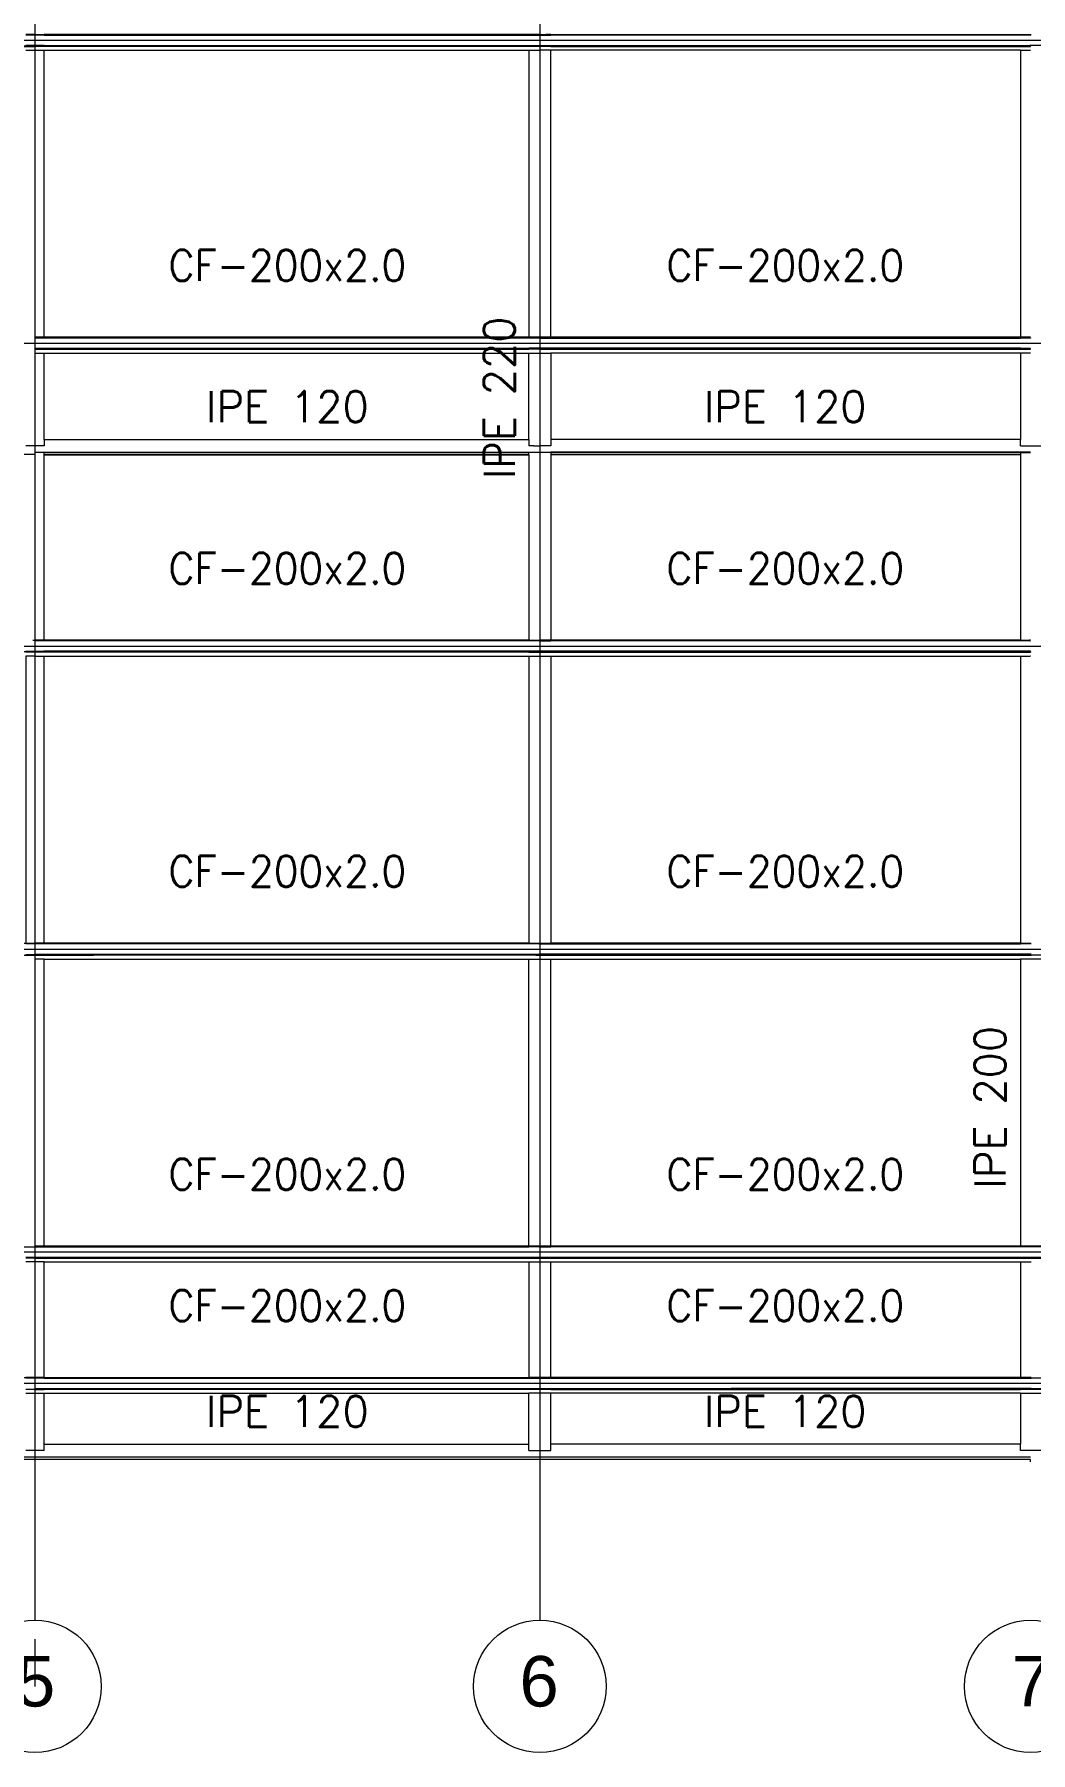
# Model space of a CAD drawing. Header units: inches. Extents: x 72863 to 72995, y 49095 to 49225.
# Drawn here: x 72875.6 to 72880.53, y 49166.1 to 49174.61 of the extents above; entities that cross this region are included whole.
import ezdxf
from ezdxf.enums import TextEntityAlignment as Align

# ---------------------------------------------------------------- set-up
doc = ezdxf.new("R2010")
doc.units = ezdxf.units.IN
for name, color, linetype, lineweight in [('BARRAS_DE_ACERO', 7, 'Continuous', 9), ('Cotas', 200, 'Continuous', 9), ('ejes', 251, 'Continuous', 9), ('REFERENCIA_DE_LAS_BARRAS', 2, 'Continuous', 9)]:
    doc.layers.add(name, color=color, linetype=linetype, lineweight=lineweight)
doc.styles.add('CYPETXT', font='romans__.ttf', dxfattribs={"height": 0.2})
doc.styles.get("Standard").update_dxf_attribs({"font": 'arial.ttf'})

msp = doc.modelspace()

# ---------------------------------------------------------------- linework, layer by layer
at = {"layer": 'BARRAS_DE_ACERO'}
for p, q in [((72873.1408, 49174.5529), (72875.5985, 49174.5529)), ((72875.7809, 49174.5514), (72873.1408, 49174.5514)), ((72873.1408, 49174.5503), (72878.0968, 49174.5503)), ((72873.1408, 49174.5498), (72875.6024, 49174.5498)), ((72875.6024, 49174.6085), (72875.5543, 49174.6085)), ((72875.6024, 49174.6071), (72875.5543, 49174.6071)), ((72875.6453, 49174.5547), (72875.5543, 49174.5547)), ((72875.6453, 49174.5529), (72875.5985, 49174.5529)), ((72875.6024, 49174.6085), (72875.6453, 49174.6085)), ((72875.6453, 49174.6071), (72875.6024, 49174.6071)), ((72878.0968, 49174.5498), (72875.6024, 49174.5498)), ((72878.0448, 49174.6085), (72875.6453, 49174.6085)), ((72878.0448, 49174.6071), (72875.6453, 49174.6071)), ((72875.6453, 49174.6054), (72878.0448, 49174.6054)), ((72875.6453, 49174.5547), (72878.0448, 49174.5547)), ((72875.6453, 49174.5529), (72878.0448, 49174.5529)), ((72878.0968, 49174.5514), (72875.7809, 49174.5514)), ((72878.1027, 49174.6085), (72878.0448, 49174.6085)), ((72878.1027, 49174.6071), (72878.0448, 49174.6071)), ((72878.0448, 49174.6054), (72878.0968, 49174.6054)), ((72878.0448, 49174.5547), (72878.0968, 49174.5547)), ((72878.0448, 49174.5529), (72878.1027, 49174.5529)), ((72878.0968, 49174.6054), (72878.1027, 49174.6054)), ((72878.0968, 49174.5547), (72880.5259, 49174.5547)), ((72878.1027, 49174.5503), (72878.0968, 49174.5503)), ((72878.1548, 49174.5498), (72878.0968, 49174.5498)), ((72878.1027, 49174.6085), (72878.1295, 49174.6085)), ((72878.1027, 49174.6071), (72878.1548, 49174.6071)), ((72878.1027, 49174.6054), (72878.1548, 49174.6054)), ((72878.1548, 49174.5529), (72878.1027, 49174.5529)), ((72878.1548, 49174.5503), (72878.1027, 49174.5503)), ((72878.1548, 49174.6085), (72878.1295, 49174.6085)), ((72880.5239, 49174.6071), (72878.1548, 49174.6071)), ((72880.527, 49174.6054), (72878.1548, 49174.6054)), ((72880.5293, 49174.5529), (72878.1548, 49174.5529)), ((72880.4798, 49174.5514), (72878.1548, 49174.5514)), ((72878.1548, 49174.5503), (72879.7864, 49174.5503)), ((72878.1548, 49174.5498), (72880.4798, 49174.5498)), ((72879.7864, 49174.5503), (72880.4798, 49174.5503)), ((72880.5295, 49174.5514), (72880.4798, 49174.5514)), ((72880.4798, 49174.5503), (72880.527, 49174.5503)), ((72880.5239, 49174.6071), (72880.527, 49174.6071)), ((72880.527, 49174.5547), (72880.5259, 49174.5547)), ((72880.527, 49174.6071), (72880.5298, 49174.6071)), ((72880.527, 49174.6054), (72880.5298, 49174.6054)), ((72880.5295, 49174.5514), (72880.5298, 49174.5514)), ((72875.5543, 49174.5306), (72875.6453, 49174.5306)), ((72875.6453, 49174.5306), (72878.0448, 49174.5306)), ((72875.6453, 49173.1094), (72875.6453, 49174.5306)), ((72878.0448, 49174.5306), (72878.0448, 49173.1094)), ((72878.0448, 49174.5306), (72878.1027, 49174.5306)), ((72880.4798, 49174.5306), (72878.1548, 49174.5306)), ((72880.4798, 49174.5306), (72880.527, 49174.5306)), ((72880.4798, 49174.5306), (72880.4798, 49173.1094)), ((72875.597, 49173.1085), (72878.0448, 49173.1085)), ((72875.6453, 49173.1094), (72875.5971, 49173.1094)), ((72875.5971, 49173.1093), (72875.6453, 49173.1093)), ((72875.5971, 49173.1071), (72878.0448, 49173.1071)), ((72878.0448, 49173.1054), (72875.5971, 49173.1054)), ((72878.0448, 49173.1094), (72875.6453, 49173.1094)), ((72878.0448, 49173.1093), (72875.6453, 49173.1093)), ((72878.1027, 49173.1094), (72878.0448, 49173.1094)), ((72878.0448, 49173.1093), (72878.1027, 49173.1093)), ((72878.0968, 49173.1085), (72878.0448, 49173.1085)), ((72878.0448, 49173.1071), (72878.1027, 49173.1071)), ((72878.1027, 49173.1054), (72878.0448, 49173.1054)), ((72878.0968, 49173.1085), (72878.1027, 49173.1085)), ((72878.1548, 49173.1094), (72878.1027, 49173.1094)), ((72878.1027, 49173.1093), (72878.1458, 49173.1093)), ((72878.1027, 49173.1085), (72878.1548, 49173.1085)), ((72878.1027, 49173.1071), (72878.1548, 49173.1071)), ((72878.1027, 49173.1054), (72878.1548, 49173.1054)), ((72878.1548, 49173.1093), (72878.1458, 49173.1093)), ((72878.1548, 49173.1094), (72880.4798, 49173.1094)), ((72880.4798, 49173.1093), (72878.1548, 49173.1093)), ((72878.1548, 49173.1085), (72880.4798, 49173.1085)), ((72880.4798, 49173.1071), (72878.1548, 49173.1071)), ((72878.1548, 49173.1054), (72880.4798, 49173.1054)), ((72880.527, 49173.1094), (72880.4798, 49173.1094)), ((72880.4798, 49173.1093), (72880.5188, 49173.1093)), ((72880.4798, 49173.1085), (72880.527, 49173.1085)), ((72880.4798, 49173.1071), (72880.5298, 49173.1071)), ((72880.527, 49173.1094), (72880.5298, 49173.1094)), ((72880.527, 49173.1085), (72880.5298, 49173.1085)), ((72875.6024, 49173.0547), (72875.5971, 49173.0547)), ((72875.6453, 49173.0529), (72875.5971, 49173.0529)), ((72875.6024, 49173.0514), (72875.5971, 49173.0514)), ((72875.5971, 49173.0503), (72875.6453, 49173.0503)), ((72875.5971, 49173.0498), (72878.0448, 49173.0498)), ((72875.6024, 49173.0547), (72875.6453, 49173.0547)), ((72875.6453, 49173.0547), (72878.0448, 49173.0547)), ((72875.6453, 49173.0529), (72878.0448, 49173.0529)), ((72878.0448, 49173.0503), (72875.6453, 49173.0503)), ((72875.6453, 49172.6033), (72875.6453, 49173.0306)), ((72875.7809, 49173.0514), (72878.0448, 49173.0514)), ((72878.1027, 49173.0547), (72878.0448, 49173.0547)), ((72878.0448, 49173.0529), (72878.1027, 49173.0529)), ((72878.1027, 49173.0514), (72878.0448, 49173.0514)), ((72878.1027, 49173.0503), (72878.0448, 49173.0503)), ((72878.1027, 49173.0498), (72878.0448, 49173.0498)), ((72878.0448, 49173.0306), (72878.1027, 49173.0306)), ((72878.1548, 49173.0547), (72878.1027, 49173.0547)), ((72878.1548, 49173.0529), (72878.1027, 49173.0529)), ((72878.1548, 49173.0514), (72878.1027, 49173.0514)), ((72878.1548, 49173.0503), (72878.1027, 49173.0503)), ((72878.1027, 49173.0306), (72878.1548, 49173.0306)), ((72880.4798, 49173.0547), (72878.1548, 49173.0547)), ((72880.5252, 49173.0529), (72878.1548, 49173.0529)), ((72878.1548, 49173.0514), (72880.5211, 49173.0514)), ((72879.7864, 49173.0503), (72878.1548, 49173.0503)), ((72879.7864, 49173.0503), (72880.4798, 49173.0503)), ((72880.4798, 49173.0503), (72880.5251, 49173.0503)), ((72880.4798, 49173.0306), (72880.4798, 49172.6033)), ((72880.5298, 49173.0306), (72880.4798, 49173.0306)), ((72880.5211, 49173.0514), (72880.5251, 49173.0514)), ((72880.5251, 49173.0503), (72880.5274, 49173.0503)), ((72880.5252, 49173.0529), (72880.5298, 49173.0529)), ((72880.527, 49173.0498), (72880.5295, 49173.0498)), ((72880.5295, 49173.0498), (72880.5298, 49173.0498)), ((72875.6453, 49172.6033), (72875.6453, 49172.5714)), ((72878.0448, 49172.6033), (72878.0448, 49172.5714)), ((72878.1548, 49172.6033), (72878.1548, 49172.5714)), ((72880.4798, 49172.6033), (72878.1548, 49172.6033)), ((72880.4798, 49172.5714), (72880.4798, 49172.6033)), ((72873.0973, 49172.5306), (72875.5998, 49172.5306)), ((72875.6453, 49172.5714), (72875.5543, 49172.5714)), ((72875.5998, 49172.5396), (72878.1548, 49172.5396)), ((72875.5998, 49172.5396), (72875.5998, 49172.5393)), ((72875.5998, 49172.5393), (72875.5998, 49172.5306)), ((72875.6453, 49172.5393), (72875.5998, 49172.5393)), ((72875.6453, 49172.5389), (72875.6453, 49172.5393)), ((72878.0448, 49172.5389), (72875.6453, 49172.5389)), ((72875.6453, 49172.5281), (72875.6453, 49172.5389)), ((72875.6453, 49172.5275), (72875.6453, 49172.5281)), ((72878.0448, 49172.5281), (72875.6453, 49172.5281)), ((72875.6453, 49172.5275), (72878.0448, 49172.5275)), ((72875.6453, 49171.6094), (72875.6453, 49172.5275)), ((72878.0708, 49172.5714), (72878.0448, 49172.5714)), ((72878.0448, 49172.5389), (72878.0448, 49172.5393)), ((72878.1548, 49172.5393), (72878.0448, 49172.5393)), ((72878.0448, 49172.5275), (72878.0448, 49171.6094)), ((72878.0708, 49172.5714), (72878.1027, 49172.5714)), ((72878.1548, 49172.5714), (72878.1027, 49172.5714)), ((72880.5298, 49172.5396), (72878.1548, 49172.5396)), ((72878.1548, 49172.5393), (72878.1548, 49172.5389)), ((72878.1548, 49172.5281), (72878.1548, 49172.5275)), ((72880.4798, 49172.5281), (72878.1548, 49172.5281)), ((72880.4798, 49172.5714), (72880.5798, 49172.5714)), ((72880.4798, 49172.5393), (72880.4798, 49172.5389)), ((72880.4798, 49172.5393), (72880.5298, 49172.5393)), ((72880.4798, 49172.5389), (72880.4798, 49172.5281)), ((72880.4798, 49172.5275), (72880.4798, 49171.6094)), ((72875.5898, 49171.6093), (72875.6024, 49171.6093)), ((72875.5971, 49171.6094), (72875.6024, 49171.6094)), ((72875.5971, 49171.6085), (72875.6024, 49171.6085)), ((72875.5971, 49171.6071), (72875.6024, 49171.6071)), ((72875.6024, 49171.6054), (72875.5971, 49171.6054)), ((72875.6453, 49171.6094), (72875.6024, 49171.6094)), ((72875.6453, 49171.6071), (72875.6024, 49171.6071)), ((72875.6453, 49171.6054), (72875.6024, 49171.6054)), ((72878.0448, 49171.6094), (72875.6453, 49171.6094)), ((72875.6453, 49171.6093), (72878.0448, 49171.6093)), ((72878.0448, 49171.6071), (72875.6453, 49171.6071)), ((72878.0448, 49171.6054), (72875.6453, 49171.6054)), ((72878.0448, 49171.6094), (72878.1027, 49171.6094)), ((72878.0448, 49171.6093), (72878.1027, 49171.6093)), ((72878.0448, 49171.6085), (72878.1027, 49171.6085)), ((72878.0448, 49171.6071), (72878.1027, 49171.6071)), ((72878.1027, 49171.6054), (72878.0448, 49171.6054)), ((72878.1548, 49171.6094), (72878.1027, 49171.6094)), ((72878.1548, 49171.6085), (72878.1027, 49171.6085)), ((72878.1548, 49171.6071), (72878.1027, 49171.6071)), ((72878.1027, 49171.6054), (72878.1548, 49171.6054)), ((72878.1548, 49171.6094), (72880.4798, 49171.6094)), ((72880.5219, 49171.6085), (72878.1548, 49171.6085)), ((72880.5298, 49171.6071), (72878.1548, 49171.6071)), ((72880.527, 49171.6054), (72878.1548, 49171.6054)), ((72880.4798, 49171.6094), (72880.527, 49171.6094)), ((72880.4798, 49171.6093), (72880.523, 49171.6093)), ((72880.5298, 49171.6085), (72880.5219, 49171.6085)), ((72880.5298, 49171.6093), (72880.523, 49171.6093)), ((72880.527, 49171.6094), (72880.5298, 49171.6094)), ((72880.527, 49171.6054), (72880.5298, 49171.6054)), ((72878.0448, 49171.5514), (72873.0589, 49171.5514)), ((72875.5543, 49171.5547), (72875.6024, 49171.5547)), ((72875.5543, 49171.5529), (72875.6453, 49171.5529)), ((72878.0448, 49171.5503), (72875.5543, 49171.5503)), ((72878.0448, 49171.5498), (72875.5543, 49171.5498)), ((72875.6024, 49171.5547), (72875.6438, 49171.5547)), ((72875.6024, 49171.5306), (72875.6453, 49171.5306)), ((72878.0448, 49171.5529), (72875.6453, 49171.5529)), ((72878.1027, 49171.5547), (72878.0448, 49171.5547)), ((72878.0448, 49171.5529), (72878.1027, 49171.5529)), ((72878.0448, 49171.5514), (72878.1027, 49171.5514)), ((72878.0448, 49171.5498), (72878.1027, 49171.5498)), ((72878.0448, 49171.5306), (72878.0448, 49170.1094)), ((72878.1548, 49171.5547), (72878.1027, 49171.5547)), ((72878.1548, 49171.5529), (72878.1027, 49171.5529)), ((72878.1548, 49171.5514), (72878.1027, 49171.5514)), ((72878.1027, 49171.5498), (72878.1548, 49171.5498)), ((72880.5292, 49171.5547), (72878.1548, 49171.5547)), ((72880.4798, 49171.5529), (72878.1548, 49171.5529)), ((72880.4798, 49171.5514), (72878.1548, 49171.5514)), ((72880.4798, 49171.5503), (72878.1548, 49171.5503)), ((72878.1548, 49171.5498), (72880.481, 49171.5498)), ((72878.1548, 49171.5306), (72878.1548, 49170.1094)), ((72878.1548, 49171.5306), (72880.4798, 49171.5306)), ((72880.5269, 49171.5529), (72880.4798, 49171.5529)), ((72880.4798, 49171.5514), (72880.5004, 49171.5514)), ((72880.4798, 49171.5503), (72880.4814, 49171.5503)), ((72880.4798, 49171.5306), (72880.527, 49171.5306)), ((72880.481, 49171.5498), (72880.5298, 49171.5498)), ((72880.5004, 49171.5514), (72880.5298, 49171.5514)), ((72880.5269, 49171.5529), (72880.527, 49171.5529)), ((72880.5298, 49171.5306), (72880.527, 49171.5306)), ((72880.5292, 49171.5547), (72880.5298, 49171.5547)), ((72875.6024, 49170.1071), (72873.1408, 49170.1071)), ((72874.8604, 49170.0498), (72875.8903, 49170.0498)), ((72875.5543, 49170.1094), (72875.6453, 49170.1094)), ((72875.5543, 49170.1093), (72875.6027, 49170.1093)), ((72878.0448, 49170.1085), (72875.5965, 49170.1085)), ((72875.5971, 49170.0547), (72878.0968, 49170.0547)), ((72875.6024, 49170.0503), (72875.5971, 49170.0503)), ((72878.0448, 49170.1071), (72875.6024, 49170.1071)), ((72878.0792, 49170.0503), (72875.6024, 49170.0503)), ((72875.6027, 49170.1093), (72878.0448, 49170.1093)), ((72878.0448, 49170.1094), (72875.6453, 49170.1094)), ((72875.6453, 49170.0306), (72878.0448, 49170.0306)), ((72878.0448, 49170.1094), (72878.0968, 49170.1094)), ((72878.0448, 49170.1085), (72880.5326, 49170.1085)), ((72878.0968, 49170.1071), (72878.0448, 49170.1071)), ((72878.0448, 49170.0306), (72878.0968, 49170.0306)), ((72880.5326, 49170.0529), (72878.0461, 49170.0529)), ((72878.0792, 49170.0503), (72880.5326, 49170.0503)), ((72878.0968, 49170.1071), (72880.5326, 49170.1071)), ((72878.0968, 49170.1054), (72878.1027, 49170.1054)), ((72878.1027, 49170.1093), (72878.1548, 49170.1093)), ((72878.1027, 49170.1054), (72880.4798, 49170.1054)), ((72878.1548, 49170.1093), (72880.527, 49170.1093)), ((72878.1548, 49168.6094), (72878.1548, 49170.0306)), ((72880.4798, 49170.1094), (72880.5326, 49170.1094)), ((72880.5326, 49170.1054), (72880.4798, 49170.1054)), ((72880.5326, 49170.0547), (72880.4798, 49170.0547)), ((72880.4798, 49170.0306), (72880.4798, 49168.6094)), ((72880.5798, 49170.0306), (72880.4798, 49170.0306)), ((72880.527, 49170.1093), (72880.5326, 49170.1093)), ((72875.5971, 49168.6093), (72875.598, 49168.6093)), ((72875.5971, 49168.6085), (72875.5977, 49168.6085)), ((72878.0448, 49168.6071), (72875.5971, 49168.6071)), ((72875.5977, 49168.6085), (72875.6453, 49168.6085)), ((72875.6453, 49168.6093), (72875.598, 49168.6093)), ((72875.6453, 49168.6093), (72878.0448, 49168.6093)), ((72880.4798, 49168.6085), (72875.6453, 49168.6085)), ((72878.1548, 49168.6094), (72878.0448, 49168.6094)), ((72880.5189, 49168.6093), (72878.0448, 49168.6093)), ((72880.5134, 49168.6071), (72878.0448, 49168.6071)), ((72878.0448, 49168.6054), (72878.0449, 49168.6054)), ((72878.0968, 49168.6054), (72878.0449, 49168.6054)), ((72878.0968, 49168.6054), (72878.1548, 49168.6054)), ((72878.1548, 49168.6094), (72880.4798, 49168.6094)), ((72893.2829, 49168.6054), (72878.1548, 49168.6054)), ((72880.5798, 49168.6094), (72880.4798, 49168.6094)), ((72880.4798, 49168.6085), (72884.7886, 49168.6085)), ((72880.5134, 49168.6071), (72888.9623, 49168.6071)), ((72880.5189, 49168.6093), (72880.5798, 49168.6093)), ((72875.5543, 49168.5547), (72875.6453, 49168.5547)), ((72875.5543, 49168.5503), (72875.6024, 49168.5503)), ((72875.6024, 49168.5306), (72875.5543, 49168.5306)), ((72875.6024, 49168.5529), (72875.5547, 49168.5529)), ((72875.5547, 49168.5514), (72875.6024, 49168.5514)), ((72875.6024, 49168.5498), (72875.5971, 49168.5498)), ((72875.6024, 49168.5529), (72875.6453, 49168.5529)), ((72875.6024, 49168.5514), (72875.6453, 49168.5514)), ((72875.6024, 49168.5503), (72875.6453, 49168.5503)), ((72875.6024, 49168.5498), (72875.6453, 49168.5498)), ((72875.6453, 49168.5547), (72878.0448, 49168.5547)), ((72880.5326, 49168.5529), (72875.6453, 49168.5529)), ((72875.6453, 49168.5514), (72880.5326, 49168.5514)), ((72875.6453, 49168.5503), (72880.5326, 49168.5503)), ((72875.6453, 49168.5306), (72878.0448, 49168.5306)), ((72878.0448, 49168.5547), (72880.5798, 49168.5547)), ((72878.0448, 49168.5306), (72878.1548, 49168.5306)), ((72878.0448, 49168.5306), (72878.0448, 49167.9591)), ((72880.4798, 49168.5306), (72880.5326, 49168.5306)), ((72875.6024, 49167.9591), (72875.5543, 49167.9591)), ((72875.5543, 49167.9589), (72875.6024, 49167.9589)), ((72875.6024, 49167.9567), (72875.5543, 49167.9567)), ((72875.6024, 49167.955), (72875.5543, 49167.955)), ((72875.5971, 49167.9043), (72875.6024, 49167.9043)), ((72875.5971, 49167.9026), (72878.0448, 49167.9026)), ((72875.6024, 49167.901), (72875.5971, 49167.901)), ((72875.5971, 49167.901), (72875.5971, 49167.901)), ((72875.6453, 49167.9591), (72875.6024, 49167.9591)), ((72875.6024, 49167.9589), (72875.6025, 49167.9589)), ((72875.6453, 49167.9581), (72875.6024, 49167.9581)), ((72875.6453, 49167.9567), (72875.6024, 49167.9567)), ((72875.6453, 49167.955), (72875.6024, 49167.955)), ((72875.6024, 49167.9043), (72879.0469, 49167.9043)), ((72875.6024, 49167.901), (72875.6453, 49167.901)), ((72875.6453, 49167.9589), (72875.6025, 49167.9589)), ((72875.6453, 49167.9591), (72878.0448, 49167.9591)), ((72875.6453, 49167.9589), (72880.5326, 49167.9589)), ((72875.6453, 49167.9581), (72880.5326, 49167.9581)), ((72875.6453, 49167.955), (72880.5326, 49167.955)), ((72875.6453, 49167.901), (72878.0448, 49167.901)), ((72880.4798, 49167.9026), (72878.0448, 49167.9026)), ((72878.0448, 49167.901), (72878.0451, 49167.901)), ((72878.0968, 49167.901), (72878.0451, 49167.901)), ((72878.0968, 49167.901), (72878.1027, 49167.901)), ((72878.1548, 49167.901), (72878.1027, 49167.901)), ((72880.5326, 49167.9043), (72879.0469, 49167.9043)), ((72880.5326, 49167.9591), (72880.4798, 49167.9591)), ((72884.7831, 49167.9026), (72880.4798, 49167.9026)), ((72875.5543, 49167.8999), (72875.6451, 49167.8999)), ((72875.5543, 49167.8802), (72875.6453, 49167.8802)), ((72875.5971, 49167.8994), (72875.6348, 49167.8994)), ((72875.6348, 49167.8994), (72875.6451, 49167.8994)), ((72875.6451, 49167.8999), (72875.6453, 49167.8999)), ((72875.6453, 49167.8994), (72875.6451, 49167.8994)), ((72878.1027, 49167.8999), (72875.6453, 49167.8999)), ((72878.1548, 49167.8994), (72875.6453, 49167.8994)), ((72875.6453, 49167.8802), (72878.0448, 49167.8802)), ((72878.1548, 49167.8802), (72878.0448, 49167.8802)), ((72878.1548, 49167.8999), (72878.1027, 49167.8999)), ((72880.2792, 49167.8999), (72878.1548, 49167.8999)), ((72878.1548, 49167.8994), (72879.7633, 49167.8994)), ((72880.4798, 49167.8802), (72878.1548, 49167.8802)), ((72878.1548, 49167.6281), (72878.1548, 49167.8802)), ((72880.2198, 49167.8994), (72880.4798, 49167.8994)), ((72880.2792, 49167.8999), (72880.4798, 49167.8999)), ((72880.527, 49167.8999), (72880.4798, 49167.8999)), ((72887.4892, 49167.8994), (72880.4798, 49167.8994)), ((72880.4798, 49167.8802), (72880.4798, 49167.6281)), ((72880.4798, 49167.8802), (72880.5798, 49167.8802)), ((72880.527, 49167.8999), (72880.5798, 49167.8999)), ((72875.5998, 49167.5644), (72873.0998, 49167.5644)), ((72875.6453, 49167.5962), (72875.5543, 49167.5962)), ((72878.0998, 49167.5644), (72875.5998, 49167.5644)), ((72878.0448, 49167.5962), (72878.0448, 49167.6281)), ((72880.4798, 49167.6281), (72878.1548, 49167.6281)), ((72880.4798, 49167.5962), (72880.4798, 49167.6281)), ((72880.5798, 49167.5962), (72880.4798, 49167.5962))]:
    msp.add_line(p, q, dxfattribs=at)
for points in [[(72875.6453, 49174.6054), (72875.6024, 49174.6054), (72875.5543, 49174.6054)], [(72878.1548, 49174.5514), (72878.1027, 49174.5514), (72878.0968, 49174.5514)], [(72878.1548, 49174.6085), (72880.5298, 49174.6085), (72880.5298, 49174.6092), (72880.5326, 49174.6092)], [(72880.4798, 49174.5498), (72880.5298, 49174.5498), (72880.5298, 49174.5503)], [(72880.527, 49174.5547), (72880.5298, 49174.5547), (72880.5298, 49174.5552), (72880.5326, 49174.5552), (72880.5798, 49174.5552)], [(72880.5298, 49174.5503), (72880.5298, 49174.5503), (72880.527, 49174.5503)], [(72880.5298, 49174.5515), (72880.5298, 49174.5529), (72880.5293, 49174.5529)], [(72878.1548, 49173.1094), (72878.1548, 49174.5306), (72878.1027, 49174.5306)], [(72880.527, 49174.5306), (72880.5298, 49174.5306), (72880.5298, 49174.5306)], [(72880.5298, 49173.1071), (72880.5298, 49173.1068), (72880.5298, 49173.1054), (72880.4798, 49173.1054)], [(72880.5298, 49173.1092), (72880.5298, 49173.1093), (72880.5188, 49173.1093)], [(72875.5971, 49173.0306), (72875.6453, 49173.0306), (72878.0448, 49173.0306)], [(72875.6024, 49173.0514), (72875.6451, 49173.0514), (72875.6453, 49173.0514), (72875.7809, 49173.0514)], [(72875.6453, 49172.6033), (72878.0448, 49172.6033), (72878.0448, 49173.0306)], [(72878.1027, 49173.0498), (72878.1548, 49173.0498), (72880.527, 49173.0498)], [(72880.4798, 49173.0306), (72878.1548, 49173.0306), (72878.1548, 49172.6033)], [(72880.4798, 49173.0547), (72880.5298, 49173.0547), (72880.5298, 49173.0552)], [(72880.5251, 49173.0514), (72880.5298, 49173.0514), (72880.5298, 49173.0515), (72880.5298, 49173.0529)], [(72880.5274, 49173.0503), (72880.5298, 49173.0503), (72880.5298, 49173.0514)], [(72875.5767, 49172.5302), (72875.5998, 49172.5302), (72875.5998, 49172.5306)], [(72878.0448, 49172.5275), (72878.0448, 49172.5281), (72878.0448, 49172.5389)], [(72880.4798, 49172.5389), (72878.1548, 49172.5389), (72878.1548, 49172.5281)], [(72880.4798, 49172.5281), (72880.4798, 49172.5275), (72878.1548, 49172.5275), (72878.1548, 49171.6094)], [(72875.6024, 49171.6093), (72875.6054, 49171.6093), (72875.6453, 49171.6093)], [(72878.0448, 49171.6085), (72875.6453, 49171.6085), (72875.6024, 49171.6085)], [(72880.4798, 49171.6093), (72878.1548, 49171.6093), (72878.1027, 49171.6093)], [(72875.6024, 49171.5306), (72875.5543, 49171.5306), (72875.5543, 49170.1094)], [(72878.0448, 49171.5547), (72875.6453, 49171.5547), (72875.6438, 49171.5547)], [(72875.6453, 49170.1094), (72875.6453, 49171.5306), (72878.0448, 49171.5306)], [(72878.0448, 49171.5503), (72878.1027, 49171.5503), (72878.1548, 49171.5503)], [(72878.0448, 49171.5306), (72878.1027, 49171.5306), (72878.1548, 49171.5306)], [(72880.4798, 49171.5306), (72880.4798, 49170.1094), (72878.1548, 49170.1094)], [(72880.5298, 49171.5529), (72880.5298, 49171.5515), (72880.5298, 49171.5514), (72880.5298, 49171.5503), (72880.5298, 49171.5503), (72880.4814, 49171.5503)], [(72880.527, 49171.5529), (72880.5298, 49171.5529), (72880.5298, 49171.5532)], [(72878.0968, 49170.1054), (72878.0448, 49170.1054), (72875.5543, 49170.1054)], [(72875.5543, 49170.0529), (72875.5974, 49170.0529), (72878.0461, 49170.0529)], [(72875.5971, 49170.0514), (72880.4798, 49170.0514), (72880.5326, 49170.0514)], [(72875.5971, 49168.6094), (72875.6453, 49168.6094), (72875.6453, 49170.0306), (72875.5971, 49170.0306)], [(72875.6453, 49168.6094), (72878.0448, 49168.6094), (72878.0448, 49170.0306)], [(72878.0998, 49170.0498), (72878.0448, 49170.0498), (72878.0196, 49170.0498), (72875.8903, 49170.0498)], [(72878.0448, 49170.1093), (72878.0879, 49170.1093), (72878.1027, 49170.1093)], [(72878.0968, 49170.1094), (72878.1027, 49170.1094), (72878.1548, 49170.1094)], [(72880.4798, 49170.0547), (72879.0422, 49170.0547), (72878.0968, 49170.0547)], [(72878.0968, 49170.0306), (72878.1548, 49170.0306), (72880.4798, 49170.0306)], [(72880.5798, 49170.0498), (72880.5326, 49170.0498), (72878.0998, 49170.0498)], [(72865.7498, 49168.6054), (72873.1408, 49168.6054), (72878.0448, 49168.6054)], [(72875.6453, 49167.9591), (72875.6453, 49168.5306), (72875.6024, 49168.5306)], [(72875.6453, 49168.5498), (72880.5326, 49168.5498), (72880.5798, 49168.5498)], [(72880.4798, 49168.5306), (72880.4798, 49167.9591), (72878.1548, 49167.9591), (72878.0448, 49167.9591)], [(72878.1548, 49167.9591), (72878.1548, 49168.5306), (72880.4798, 49168.5306)], [(72870.6453, 49167.9581), (72873.1408, 49167.9581), (72875.5543, 49167.9581), (72875.6024, 49167.9581)], [(72875.6453, 49167.9567), (72880.5326, 49167.9567), (72880.5798, 49167.9567)], [(72878.1548, 49167.901), (72880.4798, 49167.901), (72884.7123, 49167.901)], [(72875.6453, 49167.5962), (72875.6453, 49167.6281), (72875.6453, 49167.8802)], [(72875.6453, 49167.6281), (72878.0448, 49167.6281), (72878.0448, 49167.8802)], [(72879.7633, 49167.8994), (72879.9482, 49167.8994), (72880.2198, 49167.8994)], [(72880.5298, 49167.5638), (72865.7498, 49167.5638), (72865.7498, 49167.553)], [(72878.0448, 49167.5962), (72878.1548, 49167.5962), (72878.1548, 49167.6281)], [(72880.5298, 49167.5638), (72880.5298, 49167.5644), (72878.0998, 49167.5644)], [(72880.5298, 49167.553), (72865.7498, 49167.553), (72865.7498, 49167.5523)], [(72880.5298, 49167.5415), (72880.5298, 49167.5523), (72865.7498, 49167.5523)]]:
    msp.add_lwpolyline(points, dxfattribs=at)
at = {"layer": 'Cotas'}
for centre in [(72875.5998, 49166.4288), (72878.0998, 49166.4288), (72880.5298, 49166.4288)]:
    msp.add_circle(centre, 0.3279, dxfattribs=at)
at = {"layer": 'ejes'}
for p, q in [((72875.5998, 49187.8777), (72875.5998, 49166.7567)), ((72878.0998, 49187.8777), (72878.0998, 49166.7567)), ((72865.1919, 49174.58), (72902.7511, 49174.58)), ((72865.4907, 49173.08), (72902.7554, 49173.08)), ((72865.4907, 49171.58), (72902.7554, 49171.58)), ((72865.4907, 49170.08), (72902.7554, 49170.08)), ((72865.4907, 49168.58), (72902.7554, 49168.58)), ((72865.4907, 49167.9297), (72902.7713, 49167.9297)), ((72875.5998, 49166.6626), (72875.5998, 49166.4288))]:
    msp.add_line(p, q, dxfattribs=at)

# ---------------------------------------------------------------- texts
at = {"layer": 'Cotas', "char_height": 0.25}
for s, insert, attachment_point in [('5', (72875.5063, 49166.5793), 1), ('6', (72878.1933, 49166.5793), 3), ('7', (72880.4363, 49166.5793), 1)]:
    msp.add_mtext_dynamic_manual_height_columns(s, width=0.276556, gutter_width=12.5, heights=[0], dxfattribs=dict(at, insert=insert, attachment_point=attachment_point))
at = {"layer": 'REFERENCIA_DE_LAS_BARRAS', "style": 'CYPETXT'}
for s, width, p, p2 in [('CF-200x2.0', 0.812558, (72876.2614, 49173.3883), (72877.4382, 49173.3883)), ('CF-200x2.0', 0.812558, (72878.7264, 49173.3883), (72879.9032, 49173.3883)), ('IPE 120', 0.843848, (72876.447, 49172.6893), (72877.2525, 49172.6893)), ('IPE 120', 0.843848, (72878.912, 49172.6893), (72879.7175, 49172.6893)), ('CF-200x2.0', 0.812558, (72876.2614, 49171.8883), (72877.4382, 49171.8883)), ('CF-200x2.0', 0.812558, (72878.7264, 49171.8883), (72879.9032, 49171.8883)), ('CF-200x2.0', 0.812558, (72876.2614, 49170.3883), (72877.4382, 49170.3883)), ('CF-200x2.0', 0.812558, (72878.7264, 49170.3883), (72879.9032, 49170.3883)), ('CF-200x2.0', 0.812558, (72876.2614, 49168.8883), (72877.4382, 49168.8883)), ('CF-200x2.0', 0.812558, (72878.7264, 49168.8883), (72879.9032, 49168.8883)), ('CF-200x2.0', 0.812558, (72876.2614, 49168.2379), (72877.4382, 49168.2379)), ('CF-200x2.0', 0.812558, (72878.7264, 49168.2379), (72879.9032, 49168.2379)), ('IPE 120', 0.843848, (72876.447, 49167.7141), (72877.2525, 49167.7141)), ('IPE 120', 0.843848, (72878.912, 49167.7141), (72879.7175, 49167.7141))]:
    msp.add_text(s, height=0.15333, dxfattribs=dict(at, width=width)).set_placement(p, p2, align=Align.FIT)
at = {"layer": 'REFERENCIA_DE_LAS_BARRAS', "style": 'CYPETXT', "width": 0.843848}
for s, p, p2 in [('IPE 220', (72877.9756, 49172.4063), (72877.9756, 49173.2118)), ('IPE 200', (72880.4056, 49168.8938), (72880.4056, 49169.6993))]:
    msp.add_text(s, height=0.15333, rotation=90, dxfattribs=at).set_placement(p, p2, align=Align.FIT)

doc.saveas('drawing.dxf')
